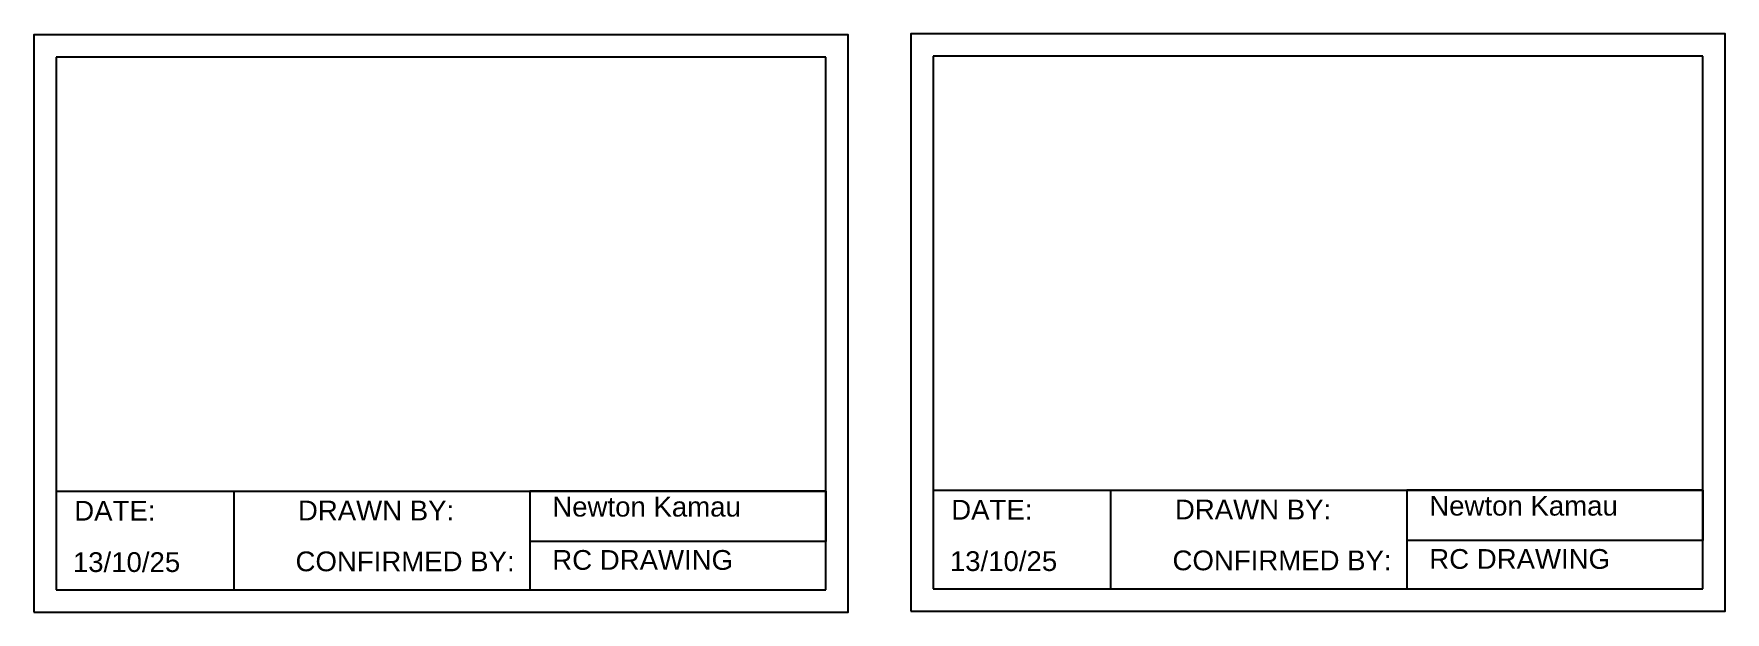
# Model space of a CAD drawing. Header units: inches. Extents: x 49.9 to 84.2, y 24.7 to 36.4.
import ezdxf

# ---------------------------------------------------------------- set-up
doc = ezdxf.new("R2010")
doc.units = ezdxf.units.IN
doc.header["$LTSCALE"] = 5
doc.header["$MEASUREMENT"] = 0
doc.layers.add('Hatch', color=50, linetype='Continuous', plot=False)
doc.styles.get("Standard").update_dxf_attribs({"font": 'arial.ttf'})

msp = doc.modelspace()

# ---------------------------------------------------------------- linework, layer by layer
at = {"layer": 'Hatch'}
for p, q in [((65.987, 35.962), (50.389, 35.962)), ((50.389, 35.962), (50.389, 25.163)), ((65.987, 25.163), (65.987, 35.962)), ((83.756, 35.982), (68.158, 35.982)), ((68.158, 35.982), (68.158, 25.183)), ((83.756, 25.183), (83.756, 35.982)), ((50.389, 27.163), (65.987, 27.163)), ((53.987, 27.163), (53.987, 25.163)), ((65.987, 27.163), (59.987, 27.163)), ((59.987, 27.163), (59.987, 25.163)), ((65.987, 27.163), (65.987, 26.146)), ((65.987, 27.163), (65.987, 26.146)), ((68.158, 27.183), (83.756, 27.183)), ((71.756, 27.183), (71.756, 25.183)), ((83.756, 27.183), (77.756, 27.183)), ((77.756, 27.183), (77.756, 25.183)), ((83.756, 27.183), (83.756, 26.166)), ((83.756, 27.183), (83.756, 26.166)), ((65.987, 26.146), (59.987, 26.146)), ((83.756, 26.166), (77.756, 26.166)), ((50.389, 25.163), (65.987, 25.163)), ((68.158, 25.183), (83.756, 25.183))]:
    msp.add_line(p, q, dxfattribs=at)
for points in [[(49.938, 24.712), (66.438, 24.712), (66.438, 36.412), (49.938, 36.412)], [(67.707, 24.733), (84.207, 24.733), (84.207, 36.433), (67.707, 36.433)]]:
    msp.add_lwpolyline(points, close=True, dxfattribs=at)

# ---------------------------------------------------------------- texts
at = {"layer": 'Hatch', "char_height": 0.4, "attachment_point": 1}
for s, insert in [('DATE:', (50.757, 26.968)), ('DRAWN BY:', (55.289, 26.973)), ('Newton Kamau', (60.443, 27.05)), ('DATE:', (68.526, 26.988)), ('DRAWN BY:', (73.058, 26.993)), ('Newton Kamau', (78.212, 27.07)), ('13/10/25', (50.729, 25.927)), ('CONFIRMED BY:', (55.241, 25.942)), ('RC DRAWING', (60.443, 25.971)), ('13/10/25', (68.498, 25.947)), ('CONFIRMED BY:', (73.01, 25.962)), ('RC DRAWING', (78.212, 25.991))]:
    msp.add_mtext_dynamic_manual_height_columns(s, width=6, gutter_width=1, heights=[0], dxfattribs=dict(at, insert=insert))

doc.saveas('drawing.dxf')
